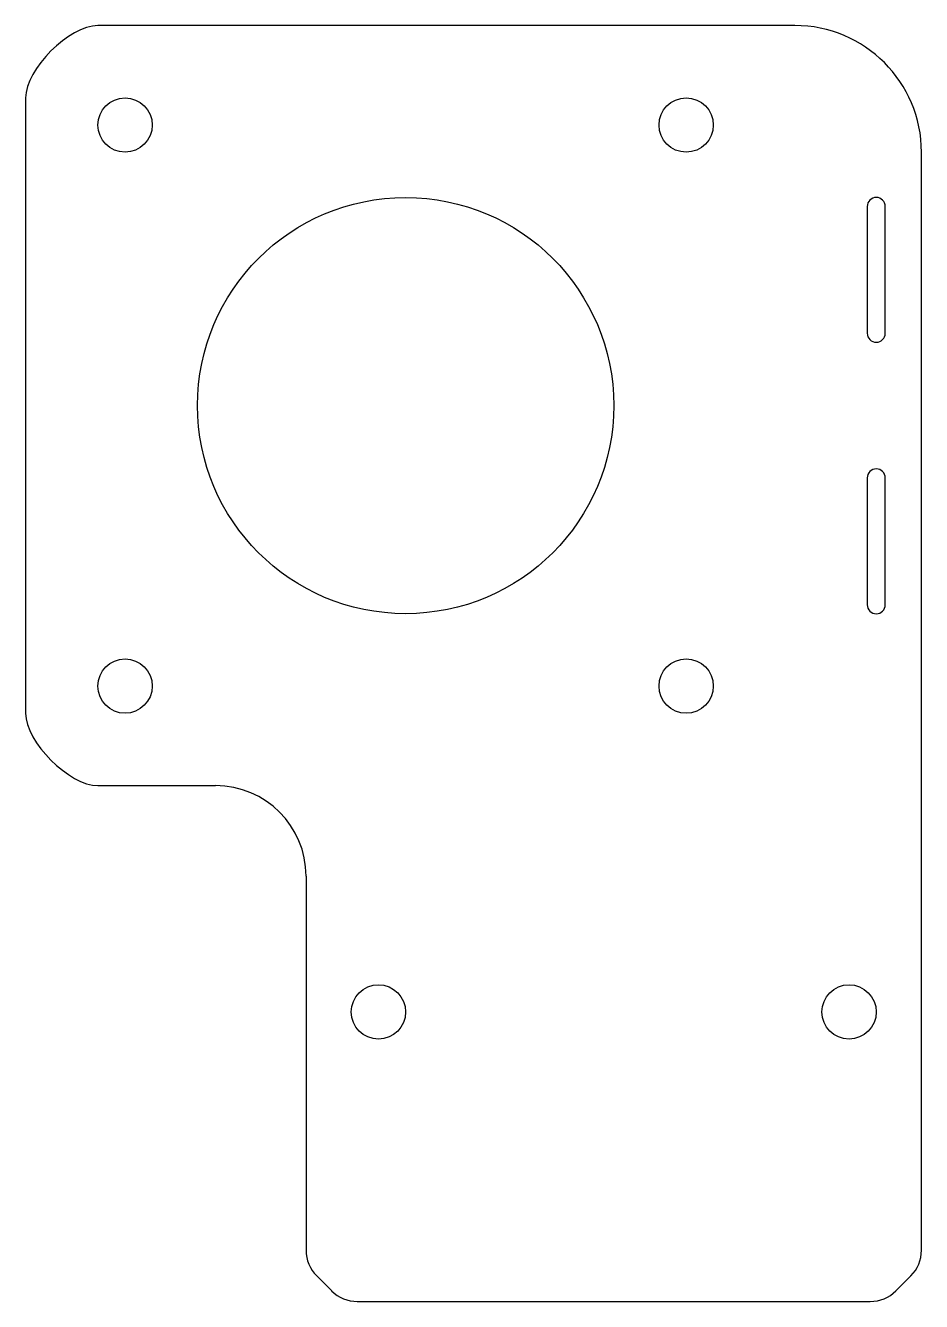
# Model space of a CAD drawing. Header units: millimetres. Extents: x -32.5 to 17, y -10 to 60.5.
import ezdxf

# ---------------------------------------------------------------- set-up
doc = ezdxf.new("R2010")
doc.units = ezdxf.units.MM

msp = doc.modelspace()

# ---------------------------------------------------------------- linework, layer by layer
at = {"color": 7, "linetype": 'Continuous', "lineweight": 25}
for p, q in [((10, 60.5), (-28.5, 60.5)), ((-32.5, 56.5), (-32.5, 22.5)), ((17, -7.172), (17, 53.5)), ((14, 50.5), (14, 43.5)), ((15, 43.5), (15, 50.5)), ((14, 35.5), (14, 28.5)), ((15, 28.5), (15, 35.5)), ((-28.5, 18.5), (-22, 18.5)), ((-17, 13.5), (-17, -7.172)), ((-16.414, -8.586), (-15.586, -9.414)), ((15.586, -9.414), (16.414, -8.586)), ((-14.172, -10), (14.172, -10))]:
    msp.add_line(p, q, dxfattribs=at)
for centre, radius in [((-27, 55), 1.5), ((4, 55), 1.5), ((-11.5, 39.5), 11.5), ((-27, 24), 1.5), ((4, 24), 1.5), ((-13, 6), 1.5), ((13, 6), 1.5)]:
    msp.add_circle(centre, radius, dxfattribs=at)
for centre, radius, start, end in [((10, 53.5), 7, 0, 90), ((14.5, 50.5), 0.5, 0, 180), ((14.5, 43.5), 0.5, 180, 0), ((14.5, 35.5), 0.5, 0, 180), ((14.5, 28.5), 0.5, 180, 0), ((-22, 13.5), 5, 0, 90), ((-15, -7.172), 2, 180, 225), ((15, -7.172), 2, 315, 0), ((-14.172, -8), 2, 225, 270), ((14.172, -8), 2, 270, 315)]:
    msp.add_arc(centre, radius, start, end, dxfattribs=at)
for points in [[(-28.5, 60.5), (-30.084, 60.5), (-32.5, 58.086), (-32.5, 56.5)], [(-32.5, 22.5), (-32.5, 20.916), (-30.086, 18.5), (-28.5, 18.5)]]:
    msp.add_open_spline(points, degree=3, dxfattribs=at)

doc.saveas('drawing.dxf')
